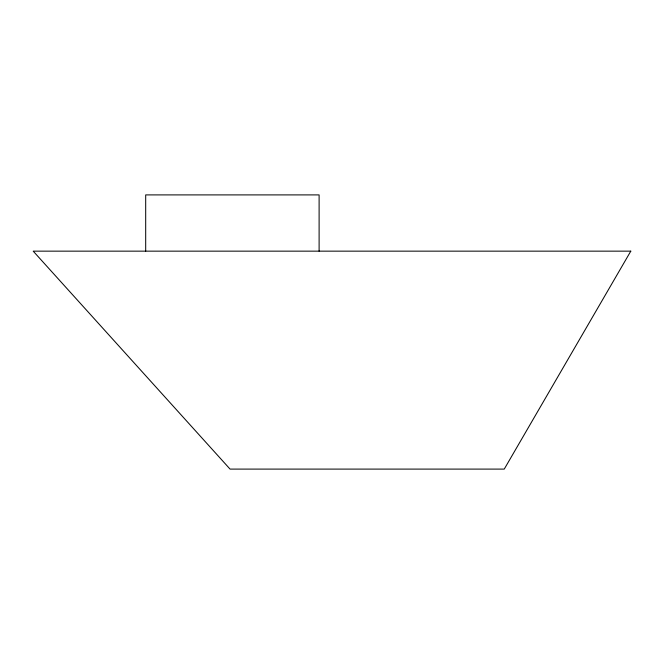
<?xml version="1.0" encoding="UTF-8"?>
<svg xmlns="http://www.w3.org/2000/svg" width="664" height="664" viewBox="0 0 664 664"><rect width="100%" height="100%" fill="white"/><g stroke="black" fill="none" stroke-linecap="round" stroke-linejoin="round"><path stroke-width="1" d="M319.11 251.15L319.11 194.901L145.69 194.901L145.69 251.15M630.8 251.15L504.25 469.099L230.059 469.099L33.2 251.15L630.8 251.15"/></g></svg>
